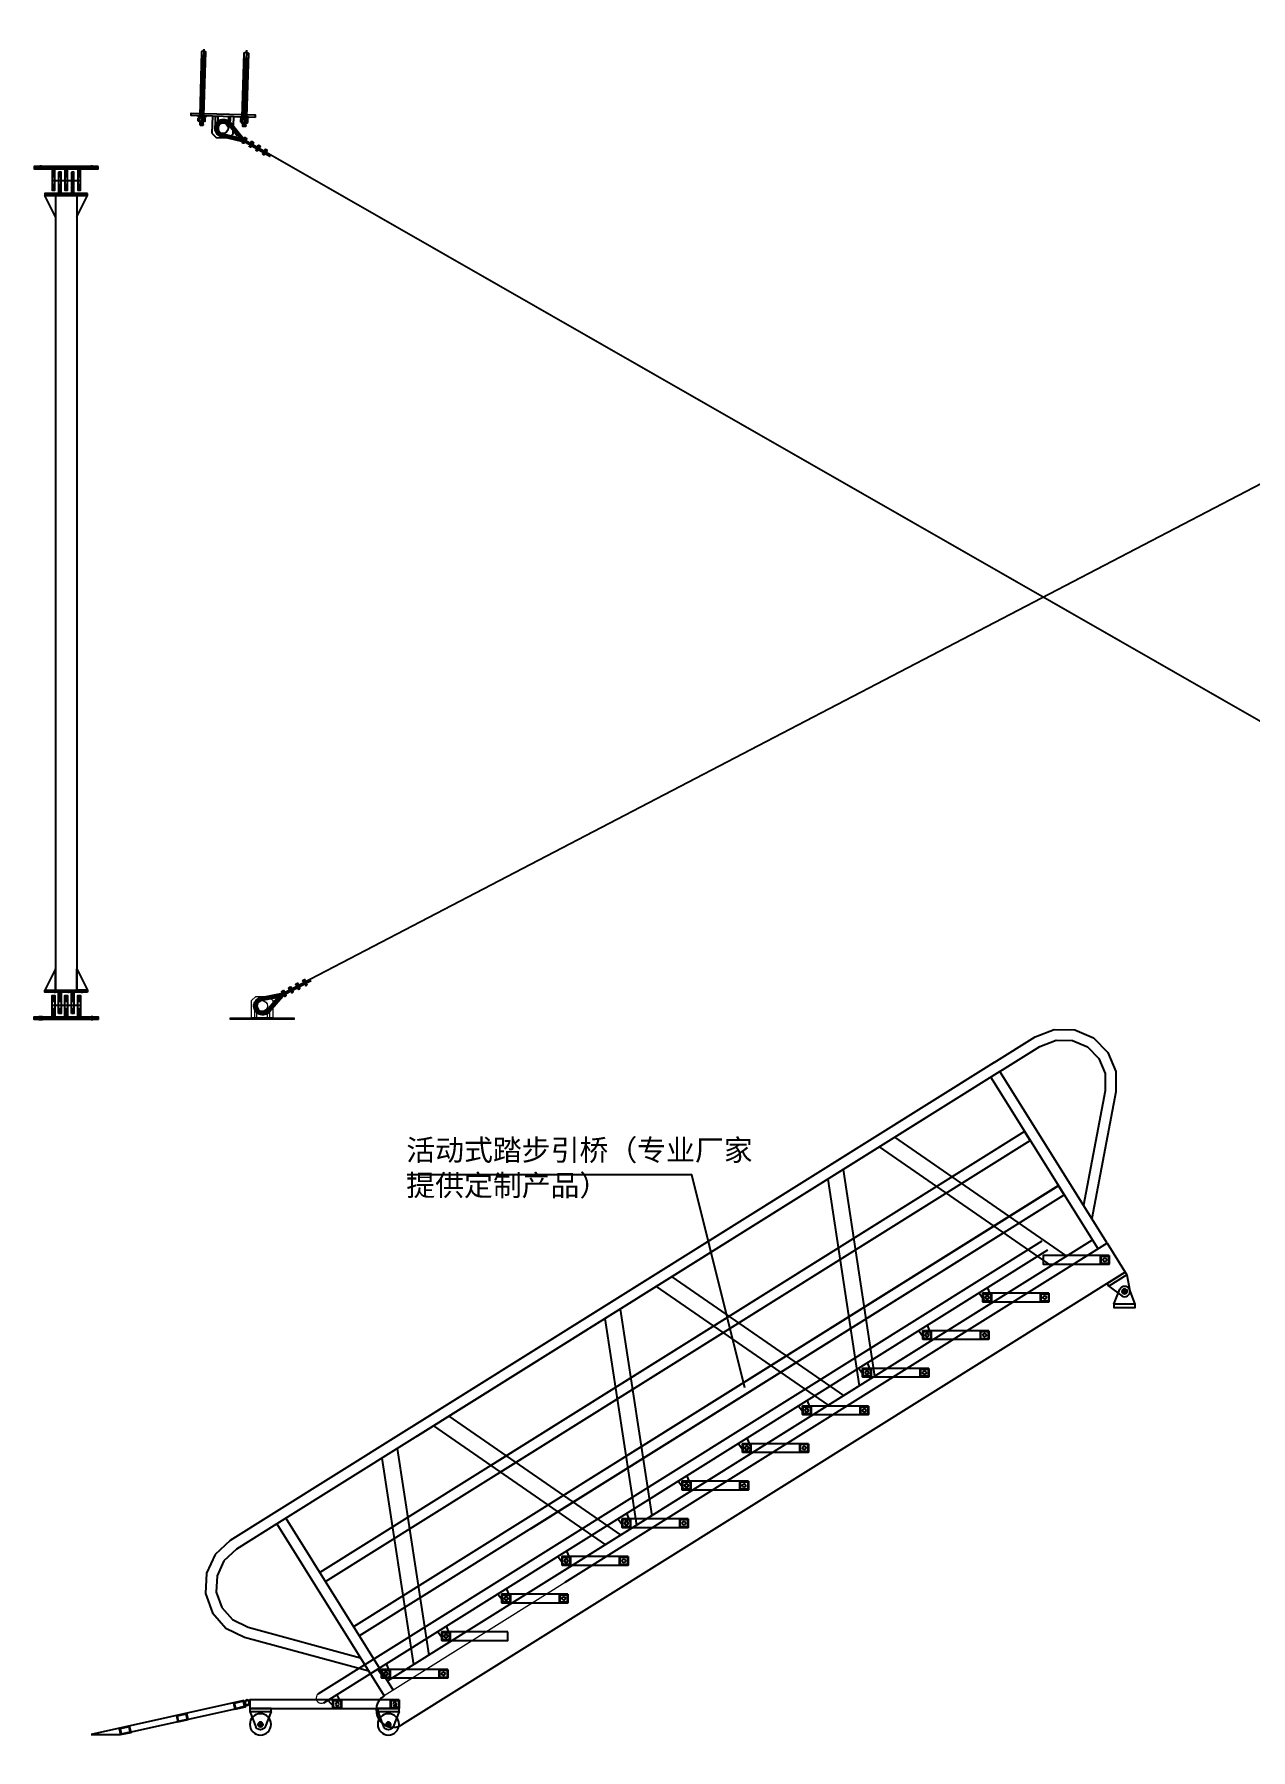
# Model space of a CAD drawing. Extents: x 36536 to 256213, y 18389 to 106449.
# Drawn here: x 221967 to 227673, y 80786 to 88829 of the extents above; entities that cross this region are included whole.
import ezdxf

# ---------------------------------------------------------------- set-up
doc = ezdxf.new("R2010")
doc.units = 0
doc.header["$LTSCALE"] = 1000
doc.header["$MEASUREMENT"] = 0
for name, pattern in [('CENTER', [2, 1.25, -0.25, 0.25, -0.25]), ('CENTER2', [28.575, 19.05, -3.175, 3.175, -3.175]), ('DASH', [0.35, 0.25, -0.1]), ('DASHDOT2', [12.7, 6.35, -3.175, 0, -3.175]), ('DASHED2', [0.375, 0.25, -0.125])]:
    doc.linetypes.add(name, pattern=pattern)
for name, color, linetype in [('0-绿道', 3, 'Continuous'), ('0L-等高线', 8, 'DASH'), ('BS-Annectent', 115, 'Continuous'), ('HR-dimension', 9, 'Continuous'), ('STEEL', 34, 'Continuous'), ('栏杆', 6, 'Continuous'), ('码头标注', 3, 'Continuous'), ('粗实线', 7, 'Continuous')]:
    doc.layers.add(name, color=color, linetype=linetype)
doc.layers.add('扣板', color=7, linetype='Continuous', lineweight=9)
doc.styles.add('宋体', font='')
doc.styles.get('宋体').set_extended_font_data('SimSun')
pattern_1 = [(40.81217054, (-573818.8873, 176698.6793), (-1.452584633, 1.682112997), []), (130.81217054, (-573818.8873, 176698.6793), (-4.5872822625, 1.911641361), [5.55625, -3.33375])]
pattern_2 = [(40.81217054, (-578777.1463, 176555.198), (-1.452584633, 1.682112997), []), (130.81217054, (-578777.1463, 176555.198), (-4.5872822625, 1.911641361), [5.55625, -3.33375])]
pattern_3 = [(225, (43212.285, 45564.743), (4.49012806, -4.49012806), []), (225, (43207.795, 45564.743), (4.49012806, -4.49012806), [7.9375, -1.5875, 0, -1.5875])]
pattern_4 = [(225, (-344287.005, -129412.7357), (4.49012806, -4.49012806), []), (225, (-344291.495, -129412.7357), (4.49012806, -4.49012806), [7.9375, -1.5875, 0, -1.5875])]

# ---------------------------------------------------------------- blocks, each defined once
blk = doc.blocks.new('支座')
at = {"layer": '扣板', "color": 7}
blk.add_line((13511.5, 4747, 0), (13511.5, 5047, 0), dxfattribs=at)
at = {"layer": '扣板', "color": 7, "elevation": 0}
for points in [[(13511.5, 4747), (13511.5, 5047), (13519.5, 5047), (13519.5, 4747)], [(13599.5, 4947), (13619.5, 4927), (13619.5, 4867), (13599.5, 4847), (13519.5, 4847), (13519.5, 4947)], [(13559.5, 4932), (13519.5, 4932), (13519.5, 4922), (13559.5, 4922)], [(13559.5, 4862), (13519.5, 4862), (13519.5, 4872), (13559.5, 4872)]]:
    blk.add_lwpolyline(points, close=True, dxfattribs=at)
at = {"layer": '扣板', "color": 7}
blk.add_circle((13574.5, 4897, 0), 25, dxfattribs=at)
blk = doc.blocks.new('*U135')
at = {"color": 7, "linetype": 'Continuous', "lineweight": 15}
for p, q in [((-9, 9), (-10, 8)), ((-10, 8), (-10, 1)), ((-10, 1), (-9, 0)), ((-9, 9), (9, 9)), ((-9, 0), (9, 0)), ((-5, 8), (-5, 1)), ((5, 8), (5, 1)), ((10, 8), (9, 9)), ((9, 0), (10, 1)), ((10, 8), (10, 1))]:
    blk.add_line(p, q, dxfattribs=at)
for centre, start, end in [((0, -8), 72.4233, 107.5767), ((0, 17), 252.4233, 287.5767)]:
    blk.add_arc(centre, 17.2, start, end, dxfattribs=at)
for points, knots in [([(-10, 8), (-10, 9), (-9, 9), (-8, 9), (-7, 9), (-6, 9), (-6, 9), (-5, 8)], [0, 0, 0, 0, 0.264534, 0.399289, 0.53507, 0.765405, 1, 1, 1, 1]), ([(-5, 1), (-6, 1), (-6, 0), (-7, 0), (-8, 0), (-9, 0), (-10, 1), (-10, 1)], [0, 0, 0, 0, 0.264534, 0.399289, 0.53507, 0.765405, 1, 1, 1, 1]), ([(5, 8), (6, 9), (6, 9), (7, 9), (8, 9), (9, 9), (10, 9), (10, 8)], [0, 0, 0, 0, 0.264536, 0.399814, 0.535067, 0.765403, 1, 1, 1, 1]), ([(10, 1), (10, 1), (9, 0), (8, 0), (7, 0), (6, 0), (6, 1), (5, 1)], [0, 0, 0, 0, 0.264536, 0.399814, 0.535067, 0.765403, 1, 1, 1, 1])]:
    blk.add_open_spline(points, degree=3, knots=knots, dxfattribs=at)
blk = doc.blocks.new('A$C72EA2C7E')
blk.add_line((-8, -6), (8, -6))
at = {"color": 7, "linetype": 'Continuous', "lineweight": 15}
for p, q in [((-5, -40), (-5, -6)), ((-4, -41), (-5, -40)), ((5, -40), (-5, -40)), ((-4, -41), (5, -41)), ((5, -6), (5, -40)), ((5, -40), (5, -41))]:
    blk.add_line(p, q, dxfattribs=at)
at = {"color": 7, "linetype": 'Continuous', "lineweight": 0}
for p, q in [((-4, -41), (-4, -6)), ((5, -41), (5, -6))]:
    blk.add_line(p, q, dxfattribs=at)
blk.add_arc((0, -8), 8, 17.4862, 162.5138)
at = {"extrusion": (0, 0, -1), "xscale": 0.9999974999999999, "yscale": 0.9999974999999999, "zscale": -0.9999974999999999}
blk.add_blockref('*U135', (0, -39), dxfattribs=at)
blk = doc.blocks.new('*U189')
h = blk.add_hatch(color=1)
h.dxf.hatch_style = 1
h.paths.add_polyline_path([(3381.7, 2191.4), (3472.6, 2218.2, 1.447528), (3427.7, 2281), (3373, 2203.7)])
h.paths.add_polyline_path([(3388.9, 2205.2), (3388.4, 2206), (3398.2, 2219.9), (3395.3, 2221.8), (3434.1, 2276.7, -1.452111), (3470.6, 2225.6), (3406.1, 2206.6), (3405.2, 2210)], flags=16)
h = blk.add_hatch()
h.set_pattern_fill('ANSI38', color=253, scale=0.7, angle=-4.18783)
h.set_pattern_definition(pattern_2)
h.paths.add_polyline_path([(3404.4, 2213.1), (3406.1, 2206.6), (3470.6, 2225.6, 1.452111), (3434.1, 2276.7), (3395.3, 2221.8), (3398.2, 2219.9), (3400.9, 2218.1), (3439.7, 2273, -1.452111), (3468.9, 2232.1)])
h = blk.add_hatch(color=1)
h.dxf.hatch_style = 1
h.paths.add_polyline_path([(-3373, -2203.7), (-3429, -2282.9, -1.406258), (-3472.6, -2218.2), (-3381.7, -2191.4)])
h.paths.add_polyline_path([(-3405.2, -2210), (-3406.1, -2206.6), (-3470.6, -2225.6, 1.406258), (-3435.2, -2278.3), (-3395.3, -2221.8), (-3387.9, -2204.9)], flags=16)
h = blk.add_hatch()
h.set_pattern_fill('ANSI38', color=253, scale=0.7, angle=-4.18783)
h.set_pattern_definition(pattern_1)
h.paths.add_polyline_path([(-3400.9, -2218.1), (-3395.3, -2221.8), (-3434.1, -2276.7, -1.452111), (-3470.6, -2225.6), (-3406.1, -2206.6), (-3405.2, -2210), (-3404.4, -2213.1), (-3468.9, -2232.1, 1.452111), (-3439.7, -2273)])
at = {"color": 1, "linetype": 'DASHED2'}
blk.add_line((3482.9, 2289), (3493.4, 2274.2), dxfattribs=at)
blk.add_line((3378.8, 2204.6), (3379.4, 2195.1))
at = {"color": 1}
for points in [[(3381.7, 2191.4), (3472.6, 2218.2, 1.447528), (3427.7, 2281), (3373, 2203.7)], [(3398.2, 2219.9), (3388.4, 2206), (3388.9, 2205.2), (3405.2, 2210), (3406.1, 2206.6), (3470.6, 2225.6, 1.452111), (3434.1, 2276.7), (3395.3, 2221.8)], [(-3373, -2203.7), (-3427.7, -2281, -1.447528), (-3472.6, -2218.2), (-3381.7, -2191.4)], [(-3405.2, -2210), (-3388.9, -2205.2), (-3388.4, -2206), (-3398.2, -2219.9), (-3395.3, -2221.8), (-3434.1, -2276.7, -1.452111), (-3470.6, -2225.6), (-3406.1, -2206.6)]]:
    blk.add_lwpolyline(points, format="xyb", close=True, dxfattribs=at)
for points in [[(3379.4, 2195.1), (3471.5, 2222.2, 1.449849), (3431.2, 2278.7), (3378.8, 2204.6)], [(3406.1, 2206.6), (3470.6, 2225.6, 1.452111), (3434.1, 2276.7), (3395.3, 2221.8)], [(3406.1, 2206.6), (3470.6, 2225.6, 1.452111), (3434.1, 2276.7), (3395.3, 2221.8)], [(-3375.7, -2200.2), (-3431.2, -2278.7, -1.449849), (-3471.5, -2222.2), (-3384.5, -2196.6)], [(-3395.3, -2221.8), (-3434.1, -2276.7, -1.452111), (-3470.6, -2225.6), (-3406.1, -2206.6)], [(-3395.3, -2221.8), (-3434.1, -2276.7, -1.452111), (-3470.6, -2225.6), (-3406.1, -2206.6)]]:
    blk.add_lwpolyline(points, format="xyb")
for points in [[(3400.9, 2218.1), (3439.7, 2273, -1.452111), (3468.9, 2232.1), (3404.4, 2213.1), (3406.1, 2206.6), (3470.6, 2225.6, 1.452111), (3434.1, 2276.7), (3395.3, 2221.8)], [(-3404.4, -2213.1), (-3468.9, -2232.1, 1.452111), (-3439.7, -2273), (-3400.9, -2218.1), (-3395.3, -2221.8), (-3434.1, -2276.7, -1.452111), (-3470.6, -2225.6), (-3406.1, -2206.6)]]:
    blk.add_lwpolyline(points, format="xyb", close=True)
at = {"color": 252}
for points in [[(3400.9, 2218.1), (3439.7, 2273, -1.452111), (3468.9, 2232.1), (3404.4, 2213.1), (3406.1, 2206.6), (3470.6, 2225.6, 1.452111), (3434.1, 2276.7), (3395.3, 2221.8)], [(-3404.4, -2213.1), (-3468.9, -2232.1, 1.452111), (-3439.7, -2273), (-3400.9, -2218.1), (-3395.3, -2221.8), (-3434.1, -2276.7, -1.452111), (-3470.6, -2225.6), (-3406.1, -2206.6)]]:
    blk.add_lwpolyline(points, format="xyb", close=True, dxfattribs=at)
at = {"color": 1, "const_width": 8.4}
for points in [[(3380.2, 2205.6), (-3393.4, -2203)], [(3385.7, 2199.7), (3251.1, 2111.7)], [(-3388.2, -2209.1), (-3246.3, -2117.3)]]:
    blk.add_lwpolyline(points, dxfattribs=at)
at = {"xscale": 0.6999999999999998, "yscale": 0.6999999999999998, "zscale": 0.6999999999999998, "rotation": 213.1298866380289}
for p in [(3345, 2163), (3376.3, 2183.4), (3283.6, 2122.9), (3314.7, 2143.3), (-3328.8, -2181), (-3298.6, -2161.2), (-3267.3, -2140.8), (-3360, -2201.3)]:
    blk.add_blockref('A$C72EA2C7E', p, dxfattribs=at)
blk = doc.blocks.new('*U190')
at = {"color": 0, "linetype": 'ByBlock', "lineweight": -2, "transparency": 16777216}
blk.add_blockref('*U189', (0, 0), dxfattribs=at)
blk = doc.blocks.new('*U187')
h = blk.add_hatch(color=1)
h.dxf.hatch_style = 1
h.paths.add_polyline_path([(3381.7, 2191.4), (3472.6, 2218.2, 1.447528), (3427.7, 2281), (3373, 2203.7)])
h.paths.add_polyline_path([(3388.9, 2205.2), (3388.4, 2206), (3398.2, 2219.9), (3395.3, 2221.8), (3434.1, 2276.7, -1.452111), (3470.6, 2225.6), (3406.1, 2206.6), (3405.2, 2210)], flags=16)
h = blk.add_hatch()
h.set_pattern_fill('ANSI38', color=253, scale=0.7, angle=-4.18783)
h.set_pattern_definition(pattern_2)
h.paths.add_polyline_path([(3404.4, 2213.1), (3406.1, 2206.6), (3470.6, 2225.6, 1.452111), (3434.1, 2276.7), (3395.3, 2221.8), (3398.2, 2219.9), (3400.9, 2218.1), (3439.7, 2273, -1.452111), (3468.9, 2232.1)])
h = blk.add_hatch(color=1)
h.dxf.hatch_style = 1
h.paths.add_polyline_path([(-3373, -2203.7), (-3429, -2282.9, -1.406258), (-3472.6, -2218.2), (-3381.7, -2191.4)])
h.paths.add_polyline_path([(-3405.2, -2210), (-3406.1, -2206.6), (-3470.6, -2225.6, 1.406258), (-3435.2, -2278.3), (-3395.3, -2221.8), (-3387.9, -2204.9)], flags=16)
h = blk.add_hatch()
h.set_pattern_fill('ANSI38', color=253, scale=0.7, angle=-4.18783)
h.set_pattern_definition(pattern_1)
h.paths.add_polyline_path([(-3400.9, -2218.1), (-3395.3, -2221.8), (-3434.1, -2276.7, -1.452111), (-3470.6, -2225.6), (-3406.1, -2206.6), (-3405.2, -2210), (-3404.4, -2213.1), (-3468.9, -2232.1, 1.452111), (-3439.7, -2273)])
at = {"color": 1, "linetype": 'DASHED2'}
blk.add_line((3482.9, 2289), (3493.4, 2274.2), dxfattribs=at)
blk.add_line((3378.8, 2204.6), (3379.4, 2195.1))
at = {"color": 1}
for points in [[(3381.7, 2191.4), (3472.6, 2218.2, 1.447528), (3427.7, 2281), (3373, 2203.7)], [(3398.2, 2219.9), (3388.4, 2206), (3388.9, 2205.2), (3405.2, 2210), (3406.1, 2206.6), (3470.6, 2225.6, 1.452111), (3434.1, 2276.7), (3395.3, 2221.8)], [(-3373, -2203.7), (-3427.7, -2281, -1.447528), (-3472.6, -2218.2), (-3381.7, -2191.4)], [(-3405.2, -2210), (-3388.9, -2205.2), (-3388.4, -2206), (-3398.2, -2219.9), (-3395.3, -2221.8), (-3434.1, -2276.7, -1.452111), (-3470.6, -2225.6), (-3406.1, -2206.6)]]:
    blk.add_lwpolyline(points, format="xyb", close=True, dxfattribs=at)
for points in [[(3379.4, 2195.1), (3471.5, 2222.2, 1.449849), (3431.2, 2278.7), (3378.8, 2204.6)], [(3406.1, 2206.6), (3470.6, 2225.6, 1.452111), (3434.1, 2276.7), (3395.3, 2221.8)], [(3406.1, 2206.6), (3470.6, 2225.6, 1.452111), (3434.1, 2276.7), (3395.3, 2221.8)], [(-3375.7, -2200.2), (-3431.2, -2278.7, -1.449849), (-3471.5, -2222.2), (-3384.5, -2196.6)], [(-3395.3, -2221.8), (-3434.1, -2276.7, -1.452111), (-3470.6, -2225.6), (-3406.1, -2206.6)], [(-3395.3, -2221.8), (-3434.1, -2276.7, -1.452111), (-3470.6, -2225.6), (-3406.1, -2206.6)]]:
    blk.add_lwpolyline(points, format="xyb")
for points in [[(3400.9, 2218.1), (3439.7, 2273, -1.452111), (3468.9, 2232.1), (3404.4, 2213.1), (3406.1, 2206.6), (3470.6, 2225.6, 1.452111), (3434.1, 2276.7), (3395.3, 2221.8)], [(-3404.4, -2213.1), (-3468.9, -2232.1, 1.452111), (-3439.7, -2273), (-3400.9, -2218.1), (-3395.3, -2221.8), (-3434.1, -2276.7, -1.452111), (-3470.6, -2225.6), (-3406.1, -2206.6)]]:
    blk.add_lwpolyline(points, format="xyb", close=True)
at = {"color": 252}
for points in [[(3400.9, 2218.1), (3439.7, 2273, -1.452111), (3468.9, 2232.1), (3404.4, 2213.1), (3406.1, 2206.6), (3470.6, 2225.6, 1.452111), (3434.1, 2276.7), (3395.3, 2221.8)], [(-3404.4, -2213.1), (-3468.9, -2232.1, 1.452111), (-3439.7, -2273), (-3400.9, -2218.1), (-3395.3, -2221.8), (-3434.1, -2276.7, -1.452111), (-3470.6, -2225.6), (-3406.1, -2206.6)]]:
    blk.add_lwpolyline(points, format="xyb", close=True, dxfattribs=at)
at = {"color": 1, "const_width": 8.4}
for points in [[(3380.2, 2205.6), (-3393.4, -2203)], [(3385.7, 2199.7), (3251.1, 2111.7)], [(-3388.2, -2209.1), (-3246.3, -2117.3)]]:
    blk.add_lwpolyline(points, dxfattribs=at)
at = {"xscale": 0.6999999999999998, "yscale": 0.6999999999999998, "zscale": 0.6999999999999998, "rotation": 213.1298866380289}
for p in [(3345, 2163), (3376.3, 2183.4), (3283.6, 2122.9), (3314.7, 2143.3), (-3328.8, -2181), (-3298.6, -2161.2), (-3267.3, -2140.8), (-3360, -2201.3)]:
    blk.add_blockref('A$C72EA2C7E', p, dxfattribs=at)
blk = doc.blocks.new('*U188')
at = {"color": 0, "linetype": 'ByBlock', "lineweight": -2, "transparency": 16777216}
blk.add_blockref('*U187', (0, 0), dxfattribs=at)
blk = doc.blocks.new('A$C97f6d51a')
at = {"color": 1, "linetype": 'DASHDOT2'}
blk.add_line((0, 313.5), (0, -47.4), dxfattribs=at)
at = {"layer": 'BS-Annectent'}
for p, q in [((-9.4, 281.7), (-9, 281.8)), ((-9, 281.4), (-9.4, 281.7)), ((-9.4, 281.7), (-9, 281.6)), ((-9.4, 278.5), (-8.4, 279)), ((-8, 277.7), (-9.4, 278.5)), ((-9.4, 278.5), (-8.2, 278.4)), ((-9.4, 275.4), (-7.4, 276.2)), ((-6.3, 273.6), (-9.4, 275.4)), ((-9.4, 275.4), (-6.9, 275.2)), ((-9.4, 272.2), (-6.3, 273.6)), ((-6.3, 270.4), (-9.4, 272.2)), ((-9.4, 272.2), (-4.5, 271.9)), ((-9.4, 269.1), (9.4, 267.9)), ((-9.4, 266), (9.4, 264.7)), ((-9.4, 262.8), (9.4, 261.6)), ((-9.4, 259.7), (9.4, 258.4)), ((-9.4, 256.6), (9.4, 255.3)), ((-9.4, 253.4), (9.4, 252.2)), ((-9.4, 250.3), (9.4, 249)), ((-9.4, 247.1), (9.4, 245.9)), ((-9.4, 244), (9.4, 242.8)), ((-5.9, 273.5), (-6.3, 273.6)), ((-5.9, 273.5), (-6.3, 273.6)), ((-5.9, 273.5), (-6.3, 273.6)), ((-5.9, 273.5), (-6.3, 273.6)), ((-5.9, 273.5), (-6.3, 273.6)), ((6.3, 269.5), (-6.3, 270.4)), ((3.8, 271.4), (9.4, 271)), ((6.3, 272.7), (5.2, 272.7)), ((6.3, 272.7), (5.2, 272.7)), ((6.3, 272.7), (9.4, 274.1)), ((9.4, 271), (6.3, 272.7)), ((6.3, 269.5), (9.4, 271)), ((6.4, 274.3), (9.4, 274.1)), ((9.4, 274.1), (7, 275.4)), ((7.4, 276.4), (9.4, 277.3)), ((7.9, 277.4), (9.4, 277.3)), ((9.4, 277.3), (8.1, 278)), ((8.7, 280.1), (9.4, 280.4)), ((9.4, 280.4), (8.8, 280.7)), ((8.8, 280.5), (9.4, 280.4)), ((-9.4, 240.9), (9.4, 239.6)), ((-9.4, 237.7), (9.4, 236.5)), ((-9.4, 234.6), (9.4, 233.3)), ((-9.4, 231.5), (9.4, 230.2)), ((-9.4, 228.3), (9.4, 227.1)), ((-9.4, 225.2), (9.4, 223.9)), ((-9.4, 222), (9.4, 220.8)), ((-9.4, 218.9), (9.4, 217.7)), ((-9.4, 215.8), (9.4, 214.5)), ((-9.4, 212.6), (9.4, 211.4)), ((-9.4, 209.5), (9.4, 208.3)), ((-9.4, 206.4), (9.4, 205.1)), ((-9.4, 203.2), (9.4, 202)), ((-9.4, 200.1), (9.4, 198.8)), ((-9.4, 196.9), (9.4, 195.7)), ((-9.4, 193.8), (9.4, 192.6)), ((-9.4, 190.7), (9.4, 189.4)), ((-9.4, 187.5), (9.4, 186.3)), ((-9.4, 184.4), (9.4, 183.2)), ((-9.4, 181.3), (9.4, 180)), ((-9.4, 178.1), (9.4, 176.9)), ((-9.4, 175), (9.4, 173.7)), ((-9.4, 171.9), (9.4, 170.6)), ((-9.4, 168.7), (9.4, 167.5)), ((-9.4, 165.6), (9.4, 164.3)), ((-9.4, 162.4), (9.4, 161.2)), ((-9.4, 159.3), (9.4, 158.1)), ((-9.4, 156.2), (9.4, 154.9)), ((-9.4, 153), (9.4, 151.8)), ((-9.4, 149.9), (9.4, 148.6)), ((-9.4, 146.8), (9.4, 145.5)), ((-9.4, 143.6), (9.4, 142.4)), ((-9.4, 140.5), (9.4, 139.2)), ((-9.4, 137.3), (9.4, 136.1)), ((-9.4, 134.2), (9.4, 133)), ((-9.4, 131.1), (9.4, 129.8)), ((-9.4, 127.9), (9.4, 126.7)), ((-9.4, 124.8), (9.4, 123.5)), ((-9.4, 121.7), (9.4, 120.4)), ((-9.4, 118.5), (9.4, 117.3)), ((-9.4, 115.4), (9.4, 114.1)), ((-9.4, 112.2), (9.4, 111)), ((-9.4, 109.1), (9.4, 107.9)), ((-9.4, 106), (9.4, 104.7)), ((-9.4, 102.8), (9.4, 101.6)), ((-9.4, 99.7), (9.4, 98.4)), ((-9.4, 96.6), (9.4, 95.3)), ((-9.4, 93.4), (9.4, 92.2)), ((-9.4, 90.3), (9.4, 89)), ((-9.4, 87.1), (9.4, 85.9)), ((-9.4, 84), (9.4, 82.8)), ((-9.4, 80.9), (9.4, 79.6)), ((6.3, 147.2), (-6.3, 148.1)), ((6.3, 115.8), (-6.3, 116.7)), ((6.3, 147.2), (9.4, 148.6)), ((-9.6, 5.6), (9.2, 4.3)), ((-9.6, 2.5), (-6.5, 3.8)), ((-6.5, 0.6), (-9.6, 2.5)), ((-9.6, 2.5), (9.2, 1.2)), ((-9.4, 77.7), (9.4, 76.5)), ((-9.4, 74.6), (9.4, 73.3)), ((-9.4, 71.5), (9.4, 70.2)), ((-9.4, 68.3), (9.4, 67.1)), ((-9.4, 65.2), (9.4, 63.9)), ((-9.4, 62), (9.4, 60.8)), ((-9.4, 58.9), (9.4, 57.7)), ((-9.4, 55.8), (9.4, 54.5)), ((-9.4, 52.6), (9.4, 51.4)), ((-9.4, 49.5), (9.4, 48.3)), ((-9.4, 46.4), (9.4, 45.1)), ((-9.4, 43.2), (9.4, 42)), ((-9.4, 40.1), (9.4, 38.8)), ((-9.4, 36.9), (9.4, 35.7)), ((-9.4, 33.8), (9.4, 32.6)), ((-9.4, 30.7), (9.4, 29.4)), ((-9.4, 27.5), (9.4, 26.3)), ((-9.4, 24.4), (9.4, 23.2)), ((-9.4, 21.3), (9.4, 20)), ((-9.4, 18.1), (9.4, 16.9)), ((-9.4, 15), (9.4, 13.7)), ((-9.4, 11.9), (9.4, 10.6)), ((-9.4, 8.7), (9.4, 7.5)), ((-8, 0), (-6.5, 0.6)), ((6.1, 2.9), (-6.5, 3.8)), ((2.5, 0), (-6.5, 0.6)), ((9.2, 1.2), (6.1, 2.9)), ((6.6, 0), (9.2, 1.2)), ((-16.3, -24), (-16.3, -11.3)), ((12.2, -8.8), (-12.2, -8.8)), ((12.2, -26.5), (-12.2, -26.5)), ((-9.4, -29.1), (-6.3, -27.7)), ((-6.3, -30.9), (-9.4, -29.1)), ((9.4, -30.3), (-9.4, -29.1)), ((-9.4, -32.2), (-6.3, -30.9)), ((-6.3, -34), (-9.4, -32.2)), ((9.4, -33.5), (-9.4, -32.2)), ((-9.4, -35.3), (-6.3, -34)), ((-6.3, -37.2), (-9.4, -35.3)), ((9.4, -36.6), (-9.4, -35.3)), ((-9.4, -38.5), (-6.3, -37.2)), ((-6.3, -40.3), (-9.4, -38.5)), ((9.4, -39.7), (-9.4, -38.5)), ((-6.3, -27.7), (-8.4, -26.5)), ((-8.2, -24), (-8.2, -11.3)), ((-7.2, -39.7), (-7.2, -42.9)), ((6.3, -28.6), (-6.3, -27.7)), ((6.3, -28.6), (-6.3, -27.7)), ((6.3, -31.8), (-6.3, -30.9)), ((6.3, -31.8), (-6.3, -30.9)), ((6.3, -34.9), (-6.3, -34)), ((6.3, -38.1), (-6.3, -37.2)), ((6.3, -38.1), (-6.3, -37.2)), ((6.3, -41.2), (-6.3, -40.3)), ((-5.4, -43.8), (5.4, -43.8)), ((-3.6, -40.5), (-3.6, -42.9)), ((-2.2, -8.8), (-0.4, -3.9)), ((9.4, -27.2), (-0.8, -26.5)), ((0.4, -8.8), (2.2, -3.9)), ((3.6, -41), (3.6, -42.9)), ((6.3, -28.6), (9.4, -27.2)), ((9.4, -30.3), (6.3, -28.6)), ((6.3, -31.8), (9.4, -30.3)), ((9.4, -33.5), (6.3, -31.8)), ((6.3, -34.9), (9.4, -33.5)), ((9.4, -36.6), (6.3, -34.9)), ((6.3, -38.1), (9.4, -36.6)), ((9.4, -39.7), (6.3, -38.1)), ((6.3, -41.2), (9.4, -39.7)), ((7.2, -40.7), (7.2, -42.9)), ((9.4, -27.2), (8.1, -26.5)), ((8.2, -24), (8.2, -11.3)), ((16.3, -24), (16.3, -11.3))]:
    blk.add_line(p, q, dxfattribs=at)
blk.add_lwpolyline([(9.9, 0), (9.9, 300.5), (0, 306.2), (-9.9, 300.5), (-9.9, 0)], dxfattribs=at)
for points in [[(-18.8, -3.9), (-18.8, 0), (18.8, 0), (18.8, -3.9)], [(-14.7, -8.8), (14.7, -8.8), (14.7, -3.9), (-14.7, -3.9)]]:
    blk.add_lwpolyline(points, close=True, dxfattribs=at)
for points in [[(16.3, -11.3, 0.612824), (8.2, -11.3, 0.305874), (-8.2, -11.3, 0.612824), (-16.3, -11.3)], [(16.3, -24, -0.612824), (8.2, -24, -0.305874), (-8.2, -24, -0.612824), (-16.3, -24)], [(-7.2, -42.9, 0.516475), (-3.6, -42.9, 0.258238), (3.6, -42.9, 0.516475), (7.2, -42.9)]]:
    blk.add_lwpolyline(points, format="xyb", dxfattribs=at)
blk = doc.blocks.new('A$Ce460a15a')
at = {"layer": 'STEEL', "color": 22}
for points in [[(12, 150), (12, -150), (0, -150), (0, 150)], [(92, -50), (112, -30), (112, 30), (92, 50), (12, 50), (12, -50)], [(52, 35), (12, 35), (12, 25), (52, 25)], [(52, -35), (12, -35), (12, -25), (52, -25)]]:
    blk.add_lwpolyline(points, close=True, dxfattribs=at)
blk.add_circle((67, 0), 25, dxfattribs=at)
at = {"layer": 'HR-dimension', "xscale": -1, "rotation": 90}
blk.add_blockref('A$C97f6d51a', (12, 100), dxfattribs=at)
at = {"layer": 'HR-dimension', "rotation": 90.00000000000001}
blk.add_blockref('A$C97f6d51a', (12, -100), dxfattribs=at)
blk = doc.blocks.new('*U198')
h = blk.add_hatch()
h.set_pattern_fill('ANSI35', color=4, angle=180)
h.set_pattern_definition(pattern_3)
h.paths.add_polyline_path([(24, -89), (36, -89), (36, -67), (24, -67)])
h.paths.add_polyline_path([(24, -31), (36, -31), (36, 11), (24, 11)])
h.paths.add_polyline_path([(-100, 11), (100, 11), (100, 21), (-100, 21)])
h.paths.add_polyline_path([(-36, -31), (-24, -31), (-24, 11), (-36, 11)])
h.paths.add_polyline_path([(-36, -89), (-24, -89), (-24, -67), (-36, -67)])
h = blk.add_hatch()
h.set_pattern_fill('ANSI35', color=4, angle=180)
h.set_pattern_definition(pattern_4)
h.paths.add_polyline_path([(-129, -116), (-150, -116), (-150, -104), (-129, -104)])
h.paths.add_polyline_path([(110.9, -116), (-110.9, -116), (-110.9, -104), (110.9, -104)])
h.paths.add_polyline_path([(150, -116), (129, -116), (129, -104), (150, -104)])
h.paths.add_polyline_path([(66, -104), (54, -104), (54, -67), (66, -67)])
h.paths.add_polyline_path([(66, -31), (54, -31), (54, -4), (66, -4)])
h.paths.add_polyline_path([(6, -31), (-6, -31), (-6, -4), (6, -4)])
h.paths.add_polyline_path([(6, -104), (-6, -104), (-6, -67), (6, -67)])
h.paths.add_polyline_path([(-54, -104), (-66, -104), (-66, -67), (-54, -67)])
h.paths.add_polyline_path([(-54, -31), (-66, -31), (-66, -4), (-54, -4)])
at = {"color": 4}
for points in [[(100, 11), (-100, 11), (-100, 21), (100, 21), (100, 11)], [(-36, -89), (-36, 11), (-24, 11), (-24, -89), (-36, -89)], [(24, -89), (24, 11), (36, 11), (36, -89), (24, -89)], [(-66, -104), (-66, -4), (-54, -4), (-54, -104), (-66, -104)], [(-6, -104), (-6, -4), (6, -4), (6, -104), (-6, -104)], [(54, -104), (54, -4), (66, -4), (66, -104), (54, -104)], [(150, -116), (-150, -116), (-150, -104), (150, -104), (150, -116)]]:
    blk.add_lwpolyline(points, dxfattribs=at)
at = {"layer": 'Defpoints', "color": 4}
for points in [[(-100, 21), (-50, 21), (-50, 121), (-100, 21)], [(100, 21), (50, 21), (50, 121), (100, 21)]]:
    blk.add_lwpolyline(points, dxfattribs=at)
at = {"layer": 'Defpoints', "color": 4, "linetype": 'CENTER', "ltscale": 2}
for points in [[(-66.2, -49), (65.5, -49)], [(-66.2, -49), (65.5, -49)], [(-119.9, -99), (-119.9, -111), (-119.9, -121)], [(119.9, -99), (119.9, -111), (119.9, -121)]]:
    blk.add_lwpolyline(points, dxfattribs=at)
for points in [[(-66, -31), (-54, -31), (-54, -67), (-66, -67)], [(-36, -31), (-24, -31), (-24, -67), (-36, -67)], [(-6, -31), (6, -31), (6, -67), (-6, -67)], [(24, -31), (36, -31), (36, -67), (24, -67)], [(54, -31), (66, -31), (66, -67), (54, -67)], [(-129, -116), (-110.9, -116), (-110.9, -104), (-129, -104)], [(129, -116), (110.9, -116), (110.9, -104), (129, -104)]]:
    blk.add_lwpolyline(points, close=True, dxfattribs=at)
blk = doc.blocks.new('*U199')
at = {"layer": '粗实线', "color": 0, "linetype": 'ByBlock', "lineweight": -2, "transparency": 16777216}
blk.add_blockref('*U198', (0, 0), dxfattribs=at)
blk = doc.blocks.new('*U200')
h = blk.add_hatch()
h.set_pattern_fill('ANSI35', color=4, angle=180)
h.set_pattern_definition(pattern_3)
h.paths.add_polyline_path([(24, -89), (36, -89), (36, -67), (24, -67)])
h.paths.add_polyline_path([(24, -31), (36, -31), (36, 11), (24, 11)])
h.paths.add_polyline_path([(-100, 11), (100, 11), (100, 21), (-100, 21)])
h.paths.add_polyline_path([(-36, -31), (-24, -31), (-24, 11), (-36, 11)])
h.paths.add_polyline_path([(-36, -89), (-24, -89), (-24, -67), (-36, -67)])
h = blk.add_hatch()
h.set_pattern_fill('ANSI35', color=4, angle=180)
h.set_pattern_definition(pattern_4)
h.paths.add_polyline_path([(-129, -116), (-150, -116), (-150, -104), (-129, -104)])
h.paths.add_polyline_path([(110.9, -116), (-110.9, -116), (-110.9, -104), (110.9, -104)])
h.paths.add_polyline_path([(150, -116), (129, -116), (129, -104), (150, -104)])
h.paths.add_polyline_path([(66, -104), (54, -104), (54, -67), (66, -67)])
h.paths.add_polyline_path([(66, -31), (54, -31), (54, -4), (66, -4)])
h.paths.add_polyline_path([(6, -31), (-6, -31), (-6, -4), (6, -4)])
h.paths.add_polyline_path([(6, -104), (-6, -104), (-6, -67), (6, -67)])
h.paths.add_polyline_path([(-54, -104), (-66, -104), (-66, -67), (-54, -67)])
h.paths.add_polyline_path([(-54, -31), (-66, -31), (-66, -4), (-54, -4)])
at = {"color": 4}
for points in [[(100, 11), (-100, 11), (-100, 21), (100, 21), (100, 11)], [(-36, -89), (-36, 11), (-24, 11), (-24, -89), (-36, -89)], [(24, -89), (24, 11), (36, 11), (36, -89), (24, -89)], [(-66, -104), (-66, -4), (-54, -4), (-54, -104), (-66, -104)], [(-6, -104), (-6, -4), (6, -4), (6, -104), (-6, -104)], [(54, -104), (54, -4), (66, -4), (66, -104), (54, -104)], [(150, -116), (-150, -116), (-150, -104), (150, -104), (150, -116)]]:
    blk.add_lwpolyline(points, dxfattribs=at)
at = {"layer": 'Defpoints', "color": 4}
for points in [[(-100, 21), (-50, 21), (-50, 121), (-100, 21)], [(100, 21), (50, 21), (50, 121), (100, 21)]]:
    blk.add_lwpolyline(points, dxfattribs=at)
at = {"layer": 'Defpoints', "color": 4, "linetype": 'CENTER', "ltscale": 2}
for points in [[(-66.2, -49), (65.5, -49)], [(-66.2, -49), (65.5, -49)], [(-119.9, -99), (-119.9, -111), (-119.9, -121)], [(119.9, -99), (119.9, -111), (119.9, -121)]]:
    blk.add_lwpolyline(points, dxfattribs=at)
for points in [[(-66, -31), (-54, -31), (-54, -67), (-66, -67)], [(-36, -31), (-24, -31), (-24, -67), (-36, -67)], [(-6, -31), (6, -31), (6, -67), (-6, -67)], [(24, -31), (36, -31), (36, -67), (24, -67)], [(54, -31), (66, -31), (66, -67), (54, -67)], [(-129, -116), (-110.9, -116), (-110.9, -104), (-129, -104)], [(129, -116), (110.9, -116), (110.9, -104), (129, -104)]]:
    blk.add_lwpolyline(points, close=True, dxfattribs=at)
blk = doc.blocks.new('*U201')
at = {"layer": '粗实线', "color": 0, "linetype": 'ByBlock', "lineweight": -2, "transparency": 16777216}
blk.add_blockref('*U200', (0, 0), dxfattribs=at)
blk = doc.blocks.new('滚轮支架 -left')
for p, q in [((-50, 10), (-22.4, 81)), ((50, 10), (22.4, 81))]:
    blk.add_line(p, q)
at = {"color": 3, "linetype": 'CENTER2'}
for p, q in [((0, 85), (0, 55)), ((-15, 70), (15, 70))]:
    blk.add_line(p, q, dxfattribs=at)
blk.add_lwpolyline([(-50, 10), (50, 10), (50, -5), (-50, -5)], close=True)
blk.add_circle((0, 70), 11)
blk.add_arc((0, 70), 25, 26.19556, 153.80444)
blk = doc.blocks.new('err')
at = {"color": 0}
for p, q in [((39285.4, 3671.5), (39278.8, 3642.2)), ((39278.8, 3642.2), (39863.9, 3511.5)), ((39285.4, 3671.5), (40001.4, 3511.5)), ((40001.4, 3511.5), (39863.9, 3511.5))]:
    blk.add_line(p, q, dxfattribs=at)
for points in [[(38557.9, 3674.5), (39257.9, 3674.5), (39257.9, 3634.5), (38557.9, 3634.5), (38557.9, 3674.5)], [(38557.9, 3674.5), (38557.9, 3634.5), (38597.9, 3634.5), (38597.9, 3674.5), (38557.9, 3674.5)], [(38827.9, 3674.5), (38827.9, 3634.5), (38867.9, 3634.5), (38867.9, 3674.5), (38827.9, 3674.5)], [(39285.4, 3671.5), (39334.2, 3660.6), (39327.6, 3631.3), (39278.8, 3642.2), (39285.4, 3671.5)], [(39553.5, 3611.6), (39602.3, 3600.7), (39595.8, 3571.4), (39547, 3582.3), (39553.5, 3611.6)], [(39821.6, 3551.7), (39870.4, 3540.8), (39863.9, 3511.5), (39815.1, 3522.4), (39821.6, 3551.7)]]:
    blk.add_lwpolyline(points, dxfattribs=at)
for points in [[(38560.9, 3671.5), (38560.9, 3637.5), (38594.9, 3637.5), (38594.9, 3671.5)], [(38830.9, 3671.5), (38830.9, 3637.5), (38864.9, 3637.5), (38864.9, 3671.5)], [(39287.6, 3667.9), (39330.6, 3658.3), (39325.3, 3634.9), (39282.4, 3644.5)], [(39555.8, 3608), (39598.7, 3598.4), (39593.5, 3575), (39550.5, 3584.6)], [(39823.9, 3548.1), (39866.8, 3538.5), (39861.6, 3515.1), (39818.7, 3524.7)]]:
    blk.add_lwpolyline(points, close=True, dxfattribs=at)
for centre, radius in [((38577.9, 3654.5), 8), ((38847.9, 3654.5), 8), ((39270.4, 3662), 12.5), ((39270.4, 3662), 9.5)]:
    blk.add_circle(centre, radius, dxfattribs=at)
at = {"color": 251}
blk.add_circle((38607.9, 3559.5), 50, dxfattribs=at)
blk.add_circle((39207.9, 3559.5), 50)
at = {"color": 251, "rotation": 180}
blk.add_blockref('滚轮支架 -left', (38607.9, 3629.5), dxfattribs=at)
at = {"rotation": 180}
blk.add_blockref('滚轮支架 -left', (39207.9, 3629.5), dxfattribs=at)
blk.add_blockref('滚轮支架 -left', (39207.9, 3629.5), dxfattribs=at)
blk = doc.blocks.new('wrtg')
at = {"color": 253}
for p, q in [((42041.1, 9654.8), (42035.9, 9697.2)), ((42080.8, 9654.8), (42085.9, 9697.2))]:
    blk.add_line(p, q, dxfattribs=at)
blk.add_circle((42060.9, 9657.2), 8, dxfattribs=at)
blk.add_arc((42060.9, 9657.2), 20, 186.91805, 353.08195, dxfattribs=at)
blk = doc.blocks.new('A$C00294823')
at = {"color": 0, "linetype": 'Continuous', "lineweight": 0}
blk.add_line((477.4, 0), (4477.4, 0), dxfattribs=at)
at = {"layer": '栏杆', "color": 27, "lineweight": -2}
for p, q in [((155.7, 981.6), (75.4, 929)), ((249.9, 1000), (155.7, 981.6)), ((477.4, 1000), (249.9, 1000)), ((477.4, 1000), (4477.4, 1000)), ((4477.4, 1000), (4704.9, 1000)), ((4704.9, 1000), (4799.1, 981.6)), ((4799.1, 981.6), (4879.4, 929)), ((75.4, 929), (20.8, 850)), ((111, 892.5), (67.5, 829.7)), ((174.9, 934.4), (111, 892.5)), ((254.8, 950), (174.9, 934.4)), ((477.4, 950), (254.8, 950)), ((477.4, 0), (477.4, 950)), ((477.4, 950), (4477.4, 950)), ((527.4, 0), (527.4, 950)), ((1059.1, 950), (670.8, 50)), ((1144.1, 950), (755.8, 50)), ((1344.1, 950), (1732.4, 50)), ((1429, 950), (1817.3, 50)), ((2292.5, 950), (1904.2, 50)), ((2377.4, 950), (1989.1, 50)), ((2577.4, 950), (2965.7, 50)), ((2662.4, 950), (3050.7, 50)), ((3525.8, 950), (3137.5, 50)), ((3610.8, 950), (3222.5, 50)), ((3810.8, 950), (4199.1, 50)), ((3895.7, 950), (4284, 50)), ((4427.4, 950), (4427.4, 0)), ((4477.4, 950), (4477.4, 0)), ((4477.4, 950), (4700.1, 950)), ((4700.1, 950), (4779.9, 934.4)), ((4779.9, 934.4), (4843.9, 892.5)), ((4843.9, 892.5), (4887.3, 829.7)), ((4879.4, 929), (4934, 850)), ((20.8, 850), (0, 756.3)), ((67.5, 829.7), (50.9, 755)), ((4887.3, 829.7), (4903.9, 755)), ((4934, 850), (4954.8, 756.3)), ((0, 756.3), (16, 661.7)), ((50.9, 755), (63.7, 679.7)), ((4903.9, 755), (4891.2, 679.7)), ((4954.8, 756.3), (4938.8, 661.7)), ((16, 661.7), (66.5, 580.1)), ((63.7, 679.7), (106.5, 610.5)), ((4891.2, 679.7), (4848.3, 610.5)), ((4938.8, 661.7), (4888.3, 580.1)), ((66.5, 580.1), (477.4, 136.7)), ((106.5, 610.5), (477.4, 210.2)), ((4848.3, 610.5), (4477.4, 210.2)), ((4888.3, 580.1), (4477.4, 136.7)), ((4427.4, 50), (527.4, 50))]:
    blk.add_line(p, q, dxfattribs=at)
for points in [[(527.4, 650), (4427.4, 650)], [(4427.4, 600), (527.4, 600), (527.4, 650)], [(527.4, 350), (4427.4, 350)], [(4427.4, 300), (527.4, 300), (527.4, 350)]]:
    blk.add_lwpolyline(points, dxfattribs=at)

msp = doc.modelspace()

# ---------------------------------------------------------------- linework, layer by layer
at = {"color": 0}
for p, q in [((223299.097, 81048.416), (226694.608, 83172.5)), ((223325.616, 81006.028), (226721.125, 83130.111)), ((226999.583, 83160.372), (227084.437, 83024.726)), ((223668.716, 80982.363), (223658.109, 80999.319))]:
    msp.add_line(p, q, dxfattribs=at)
at = {"color": 1}
for p, q in [((226999.583, 83160.372), (224456.224, 81569.358)), ((227084.437, 83024.726), (223693.292, 80903.374))]:
    msp.add_line(p, q, dxfattribs=at)
at = {"color": 4}
msp.add_line((226999.583, 83160.372), (224456.224, 81569.358), dxfattribs=at)
at = {"color": 0}
for points in [[(227009.014, 83102.988), (226699.014, 83102.988), (226699.014, 83062.988), (227009.014, 83062.988), (227009.014, 83102.988)], [(227009.014, 83102.988), (227009.014, 83062.988), (226969.014, 83062.988), (226969.014, 83102.988), (227009.014, 83102.988)], [(226726.955, 82926.544), (226416.955, 82926.544), (226416.955, 82886.544), (226726.955, 82886.544), (226726.955, 82926.544)], [(226456.955, 82926.544), (226456.955, 82886.544), (226416.955, 82886.544), (226416.955, 82926.544), (226456.955, 82926.544)], [(226726.955, 82926.544), (226726.955, 82886.544), (226686.955, 82886.544), (226686.955, 82926.544), (226726.955, 82926.544)], [(226444.897, 82750.101), (226134.897, 82750.101), (226134.897, 82710.101), (226444.897, 82710.101), (226444.897, 82750.101)], [(226174.897, 82750.101), (226174.897, 82710.101), (226134.897, 82710.101), (226134.897, 82750.101), (226174.897, 82750.101)], [(226444.897, 82750.101), (226444.897, 82710.101), (226404.897, 82710.101), (226404.897, 82750.101), (226444.897, 82750.101)], [(226162.838, 82573.657), (225852.838, 82573.657), (225852.838, 82533.657), (226162.838, 82533.657), (226162.838, 82573.657)], [(225892.838, 82573.657), (225892.838, 82533.657), (225852.838, 82533.657), (225852.838, 82573.657), (225892.838, 82573.657)], [(226162.838, 82573.657), (226162.838, 82533.657), (226122.838, 82533.657), (226122.838, 82573.657), (226162.838, 82573.657)], [(225880.78, 82397.214), (225570.78, 82397.214), (225570.78, 82357.214), (225880.78, 82357.214), (225880.78, 82397.214)], [(225610.78, 82397.214), (225610.78, 82357.214), (225570.78, 82357.214), (225570.78, 82397.214), (225610.78, 82397.214)], [(225880.78, 82397.214), (225880.78, 82357.214), (225840.78, 82357.214), (225840.78, 82397.214), (225880.78, 82397.214)], [(225598.721, 82220.77), (225288.721, 82220.77), (225288.721, 82180.77), (225598.721, 82180.77), (225598.721, 82220.77)], [(225328.721, 82220.77), (225328.721, 82180.77), (225288.721, 82180.77), (225288.721, 82220.77), (225328.721, 82220.77)], [(225598.721, 82220.77), (225598.721, 82180.77), (225558.721, 82180.77), (225558.721, 82220.77), (225598.721, 82220.77)], [(225316.663, 82044.327), (225006.663, 82044.327), (225006.663, 82004.327), (225316.663, 82004.327), (225316.663, 82044.327)], [(225046.663, 82044.327), (225046.663, 82004.327), (225006.663, 82004.327), (225006.663, 82044.327), (225046.663, 82044.327)], [(225316.663, 82044.327), (225316.663, 82004.327), (225276.663, 82004.327), (225276.663, 82044.327), (225316.663, 82044.327)], [(225034.604, 81867.883), (224724.604, 81867.883), (224724.604, 81827.883), (225034.604, 81827.883), (225034.604, 81867.883)], [(224764.604, 81867.883), (224764.604, 81827.883), (224724.604, 81827.883), (224724.604, 81867.883), (224764.604, 81867.883)], [(225034.604, 81867.883), (225034.604, 81827.883), (224994.604, 81827.883), (224994.604, 81867.883), (225034.604, 81867.883)], [(224752.546, 81691.44), (224442.546, 81691.44), (224442.546, 81651.44), (224752.546, 81651.44), (224752.546, 81691.44)], [(224482.546, 81691.44), (224482.546, 81651.44), (224442.546, 81651.44), (224442.546, 81691.44), (224482.546, 81691.44)], [(224752.546, 81691.44), (224752.546, 81651.44), (224712.546, 81651.44), (224712.546, 81691.44), (224752.546, 81691.44)], [(224470.487, 81514.996), (224160.487, 81514.996), (224160.487, 81474.996), (224470.487, 81474.996), (224470.487, 81514.996)], [(224200.487, 81514.996), (224200.487, 81474.996), (224160.487, 81474.996), (224160.487, 81514.996), (224200.487, 81514.996)], [(224470.487, 81514.996), (224470.487, 81474.996), (224430.487, 81474.996), (224430.487, 81514.996), (224470.487, 81514.996)], [(224188.429, 81338.553), (223878.429, 81338.553), (223878.429, 81298.553), (224188.429, 81298.553), (224188.429, 81338.553)], [(223918.429, 81338.553), (223918.429, 81298.553), (223878.429, 81298.553), (223878.429, 81338.553), (223918.429, 81338.553)], [(223906.37, 81162.109), (223596.37, 81162.109), (223596.37, 81122.109), (223906.37, 81122.109), (223906.37, 81162.109)], [(223636.37, 81162.109), (223636.37, 81122.109), (223596.37, 81122.109), (223596.37, 81162.109), (223636.37, 81162.109)], [(223906.37, 81162.109), (223906.37, 81122.109), (223866.37, 81122.109), (223866.37, 81162.109), (223906.37, 81162.109)]]:
    msp.add_lwpolyline(points, dxfattribs=at)
for points in [[(227006.014, 83099.988), (227006.014, 83065.988), (226972.014, 83065.988), (226972.014, 83099.988)], [(226453.955, 82923.544), (226453.955, 82889.544), (226419.955, 82889.544), (226419.955, 82923.544)], [(226723.955, 82923.544), (226723.955, 82889.544), (226689.955, 82889.544), (226689.955, 82923.544)], [(226171.897, 82747.101), (226171.897, 82713.101), (226137.897, 82713.101), (226137.897, 82747.101)], [(226441.897, 82747.101), (226441.897, 82713.101), (226407.897, 82713.101), (226407.897, 82747.101)], [(225889.838, 82570.657), (225889.838, 82536.657), (225855.838, 82536.657), (225855.838, 82570.657)], [(226159.838, 82570.657), (226159.838, 82536.657), (226125.838, 82536.657), (226125.838, 82570.657)], [(225607.78, 82394.214), (225607.78, 82360.214), (225573.78, 82360.214), (225573.78, 82394.214)], [(225877.78, 82394.214), (225877.78, 82360.214), (225843.78, 82360.214), (225843.78, 82394.214)], [(225325.721, 82217.77), (225325.721, 82183.77), (225291.721, 82183.77), (225291.721, 82217.77)], [(225595.721, 82217.77), (225595.721, 82183.77), (225561.721, 82183.77), (225561.721, 82217.77)], [(225043.663, 82041.327), (225043.663, 82007.327), (225009.663, 82007.327), (225009.663, 82041.327)], [(225313.663, 82041.327), (225313.663, 82007.327), (225279.663, 82007.327), (225279.663, 82041.327)], [(224761.604, 81864.883), (224761.604, 81830.883), (224727.604, 81830.883), (224727.604, 81864.883)], [(225031.604, 81864.883), (225031.604, 81830.883), (224997.604, 81830.883), (224997.604, 81864.883)], [(224479.546, 81688.44), (224479.546, 81654.44), (224445.546, 81654.44), (224445.546, 81688.44)], [(224749.546, 81688.44), (224749.546, 81654.44), (224715.546, 81654.44), (224715.546, 81688.44)], [(224197.487, 81511.996), (224197.487, 81477.996), (224163.487, 81477.996), (224163.487, 81511.996)], [(224467.487, 81511.996), (224467.487, 81477.996), (224433.487, 81477.996), (224433.487, 81511.996)], [(223915.429, 81335.553), (223915.429, 81301.553), (223881.429, 81301.553), (223881.429, 81335.553)], [(223633.37, 81159.109), (223633.37, 81125.109), (223599.37, 81125.109), (223599.37, 81159.109)], [(223903.37, 81159.109), (223903.37, 81125.109), (223869.37, 81125.109), (223869.37, 81159.109)]]:
    msp.add_lwpolyline(points, close=True, dxfattribs=at)
for centre in [(226989.014, 83082.988), (226436.955, 82906.544), (226706.955, 82906.544), (226154.897, 82730.101), (226424.897, 82730.101), (225872.838, 82553.657), (226142.838, 82553.657), (225590.78, 82377.214), (225860.78, 82377.214), (225308.721, 82200.77), (225578.721, 82200.77), (225026.663, 82024.327), (225296.663, 82024.327), (224744.604, 81847.883), (225014.604, 81847.883), (224462.546, 81671.44), (224732.546, 81671.44), (224180.487, 81494.996), (224450.487, 81494.996), (223898.429, 81318.553), (223616.37, 81142.109), (223886.37, 81142.109)]:
    msp.add_circle(centre, 8, dxfattribs=at)
at = {"color": 1}
msp.add_arc((223650.865, 80971.197), 80, 122.0283043, 302.0283043, dxfattribs=at)
at = {"layer": '0-绿道', "color": 0, "linetype": 'Continuous', "lineweight": 0}
msp.add_line((226999.583, 83160.372), (223608.438, 81039.019), dxfattribs=at)
msp.add_arc((223314.331, 81028.457, 70), 25.108, 116.7035547, 307.346856, dxfattribs=at)
at = {"layer": '栏杆', "color": 27, "lineweight": -2}
for p, q in [((226469.245, 84008.158), (223733.011, 82296.49)), ((226495.761, 83965.769), (223763.635, 82256.669)), ((226957.193, 83133.855), (226453.372, 83939.252)), ((226999.583, 83160.372), (226495.761, 83965.769)), ((224429.707, 81611.747), (226930.676, 83176.244))]:
    msp.add_line(p, q, dxfattribs=at)
for points in [[(226612.474, 83684.916), (224111.504, 82120.419)], [(224138.021, 82078.029), (226638.991, 83642.527), (226612.474, 83684.916)], [(226771.575, 83430.58), (224270.606, 81866.083)], [(224297.123, 81823.693), (226798.092, 83388.191), (226771.575, 83430.58)]]:
    msp.add_lwpolyline(points, dxfattribs=at)
at = {"layer": '码头标注', "color": 0}
msp.add_lwpolyline([(225299.725, 82481.862), (225051.338, 83480.809), (223716.167, 83480.809)], dxfattribs=at)
at = {"layer": '粗实线', "color": 4}
for points in [[(222067.141, 88073.174), (222067.141, 84347.169)], [(222167.141, 88073.174), (222167.141, 84347.169)]]:
    msp.add_lwpolyline(points, dxfattribs=at)

# ---------------------------------------------------------------- block references
at = {"xscale": -1, "rotation": 3.282830280946554}
msp.add_blockref('*U188', (226441.675, 86333.126), dxfattribs=at)
for name, p, rotation in [('*U190', (226702.273, 86185.98), 354.4616021806412), ('支座', (227932.706, 70698.635, 0), 89.99999970068562), ('滚轮支架 -left', (227044.699, 82993.97), 212.0283038002883)]:
    msp.add_blockref(name, p, dxfattribs=dict(rotation=rotation))
at = {"color": 3, "xscale": -1}
for p, rotation in [((267813.273, 95169.609), 29.43975989252752), ((267531.214, 94993.166), 29.43975989252752), ((267249.156, 94816.722), 29.43975989252752), ((266967.097, 94640.279), 29.43975989252752), ((266685.039, 94463.835), 29.43975989252752), ((266402.98, 94287.392), 29.43975989252752), ((266120.922, 94110.948), 29.43975989252752), ((265838.863, 93934.505), 29.43975989252752), ((265556.805, 93758.061), 29.43975989252752), ((265274.746, 93581.618), 29.43975989252752), ((264992.688, 93405.174), 29.43975989252752), ((263359.611, 97267.738), 35.07739503208055)]:
    msp.add_blockref('wrtg', p, dxfattribs=dict(at, rotation=rotation))
at = {"xscale": -1}
msp.add_blockref('滚轮支架 -left', (227081.823, 82864.625), dxfattribs=at)
at = {"color": 0, "xscale": -1}
msp.add_blockref('err', (262236.048, 77344.793), dxfattribs=at)
at = {"layer": '0L-等高线', "color": 0, "linetype": 'ByBlock', "xscale": -1, "rotation": 32.02830380028828}
msp.add_blockref('A$C00294823', (227404.336, 83413.569), dxfattribs=at)
at = {"layer": 'HR-dimension', "rotation": 268.3381173608265}
msp.add_blockref('A$Ce460a15a', (222853.165, 88456.047), dxfattribs=at)
at = {"layer": '粗实线', "color": 4, "xscale": -1, "rotation": 179.9999997006857}
msp.add_blockref('*U201', (222117.141, 88094.174), dxfattribs=at)
at = {"layer": '粗实线', "color": 4, "rotation": 359.9999997006856}
msp.add_blockref('*U199', (222117.141, 84326.169), dxfattribs=at)

# ---------------------------------------------------------------- texts
at = {"layer": '码头标注', "color": 0, "insert": (223712.201, 83647.25), "char_height": 99.25197, "width": 1669.912, "attachment_point": 1, "style": '宋体'}
msp.add_mtext('活动式踏步引桥（专业厂家提供定制产品）', dxfattribs=at)

doc.saveas('drawing.dxf')
